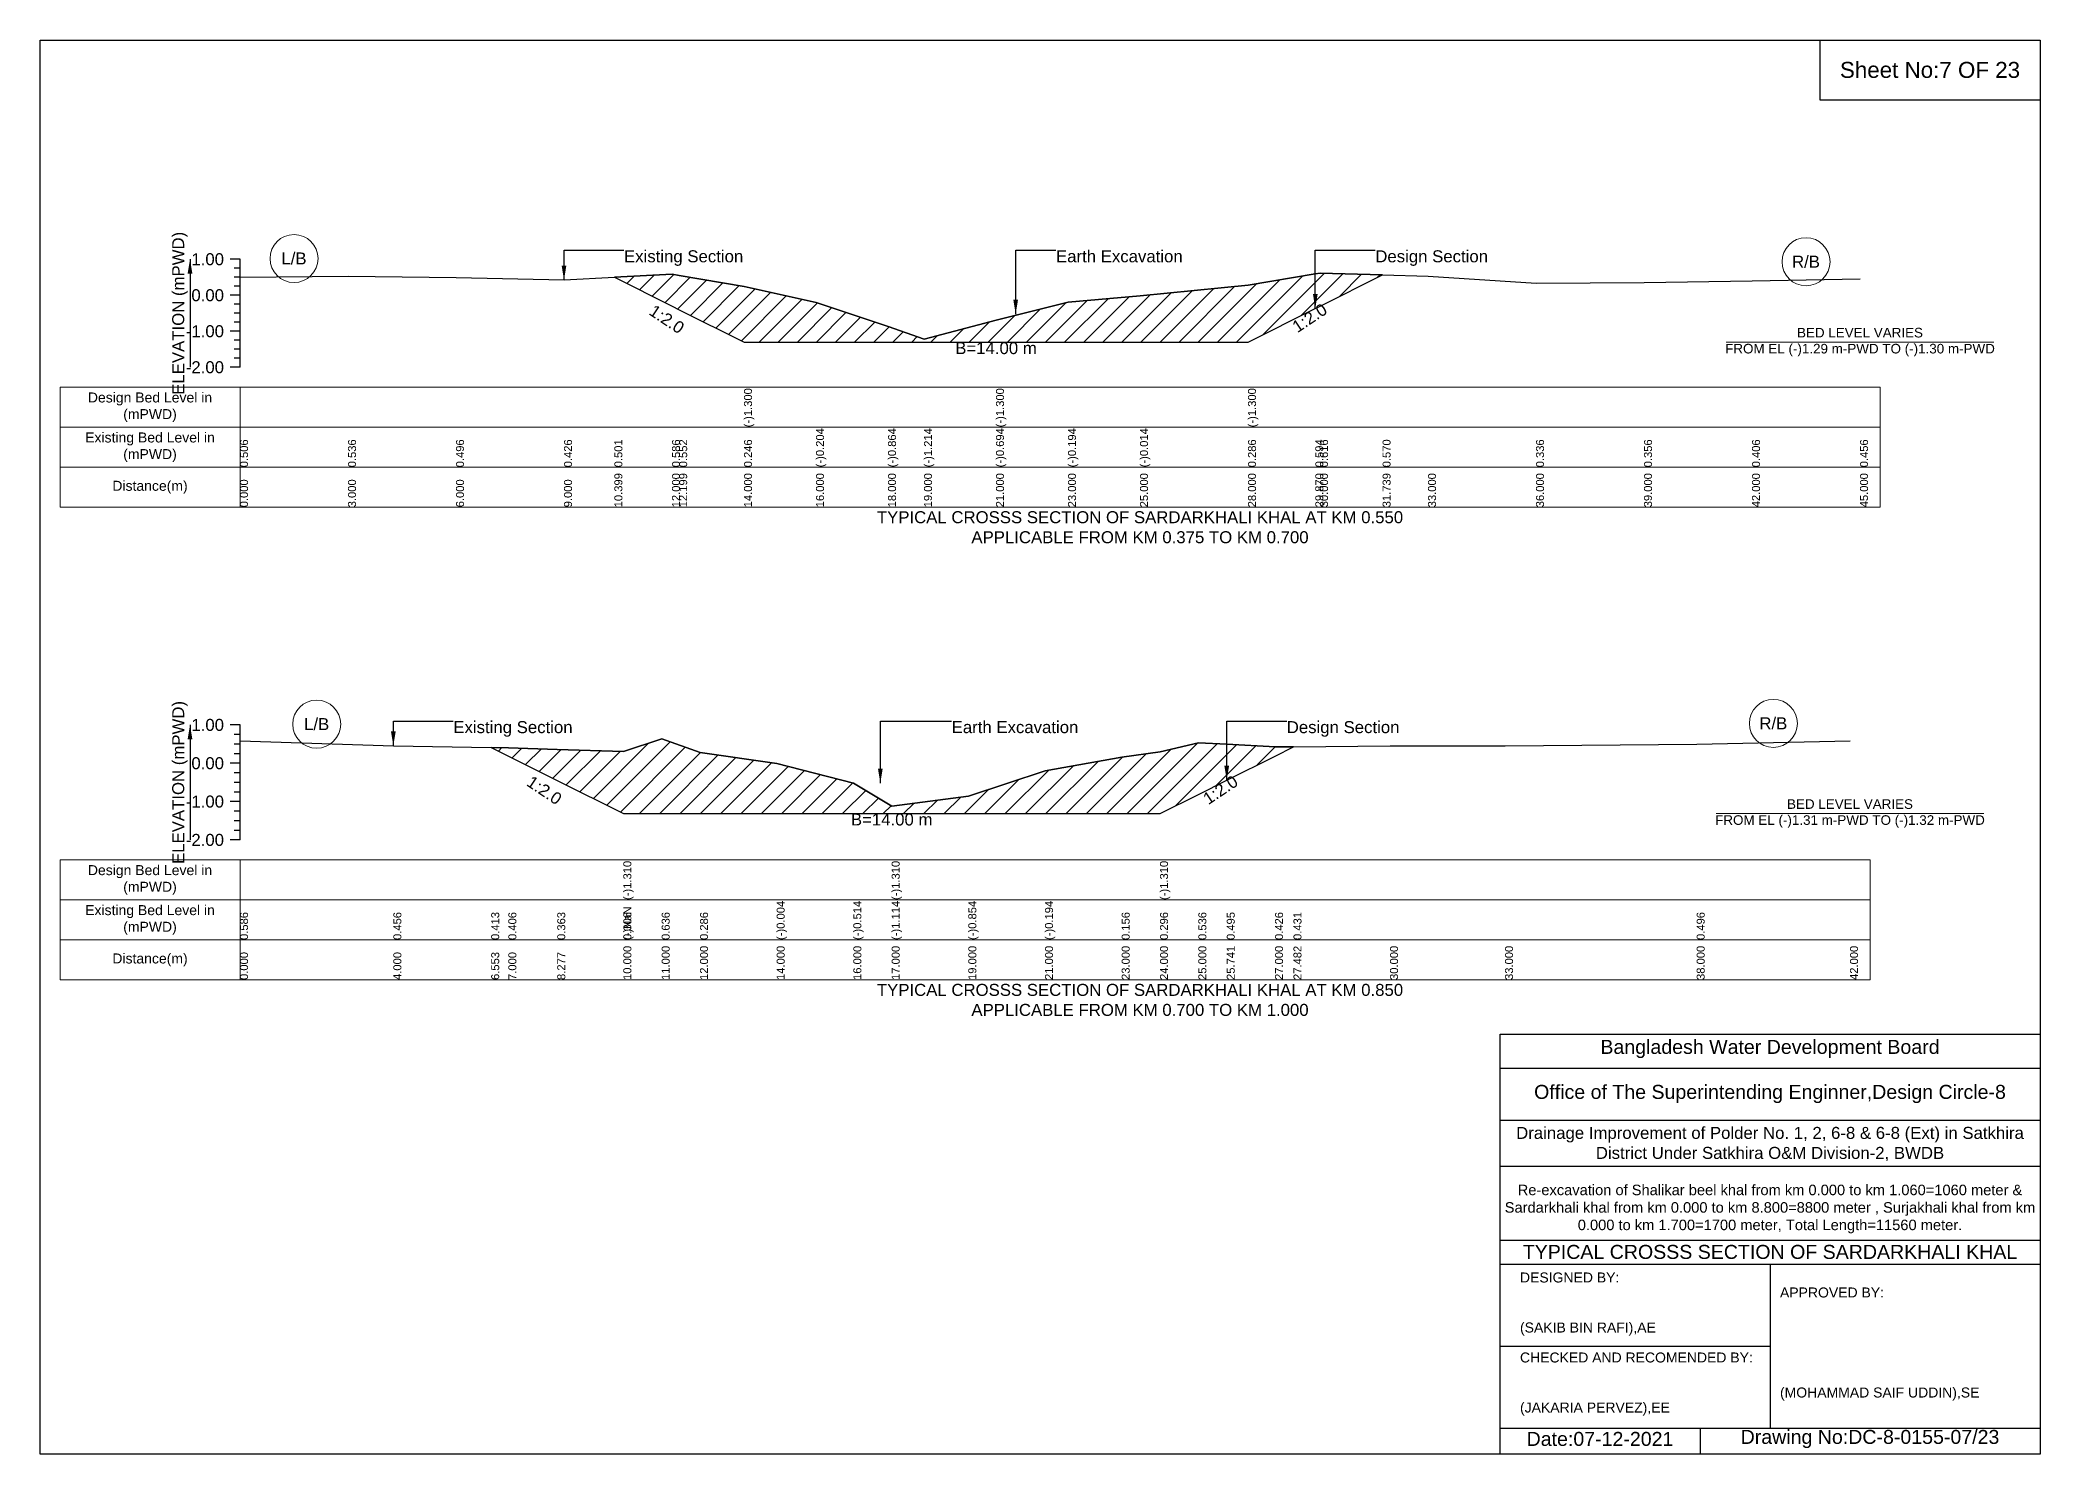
# Model space of a CAD drawing. Header units: inches. Extents: x 93000 to 506000, y -4242 to 0.
# Drawn here: x 160000 to 166000, y -4242 to 0 of the extents above; entities that cross this region are included whole.
import ezdxf

# ---------------------------------------------------------------- set-up
doc = ezdxf.new("R2010")
doc.units = ezdxf.units.IN
doc.header["$LTSCALE"] = 7
doc.header["$MEASUREMENT"] = 0
for name, color, linetype, lineweight in [('Cross section Data Border', 7, 'Continuous', 9), ('Cross Section Labels', 7, 'Continuous', 9), ('Existing_Bed_Level for Xsection', 7, 'Continuous', 25)]:
    doc.layers.add(name, color=color, linetype=linetype, lineweight=lineweight)
doc.styles.get("Standard").update_dxf_attribs({"font": 'arial.ttf'})
doc.dimstyles.get("Standard").update_dxf_attribs({"dimtxt": 0.18, "dimasz": 0.18, "dimexe": 0.18, "dimexo": 0.0625, "dimgap": 0.09, "dimtad": 0, "dimtih": 1, "dimtoh": 1, "dimdec": 4, "dimzin": 0, "dimdsep": 46, "dimtxsty": 'Standard', "dimcen": 0.09, "dimadec": 0, "dimazin": 0, "dimtfac": 1, "dimtdec": 4, "dimtofl": 0, "dimtmove": 0, "dimatfit": 3, "dimfxl": 1, "dimtolj": 1, "dimtzin": 0, "dimarcsym": 0})

msp = doc.modelspace()

# ---------------------------------------------------------------- hatches: boundary and pattern name
at = {"layer": 'Existing_Bed_Level for Xsection'}
h = msp.add_hatch(dxfattribs=at)
h.set_pattern_fill('ANSI31', color=256, scale=324, style=0)
h.paths.add_polyline_path([(161723.1, -711.8), (161896, -798.3), (161917.5, -809.1), (162112, -906.3), (162328, -906.3), (162544, -906.3), (162652, -906.3), (162868, -906.3), (163084, -906.3), (163300, -906.3), (163624, -906.3), (163825.9, -805.3), (163840, -798.3), (164027.8, -704.4), (163840, -699.4), (163825.9, -701.7), (163624, -735), (163300, -767.4), (163084, -786.8), (162868, -840.8), (162652, -897), (162544, -859.2), (162328, -787.9), (162112, -739.3), (161917.5, -706.3), (161896, -702.6)])
h = msp.add_hatch(dxfattribs=at)
h.set_pattern_fill('ANSI31', color=256, scale=345, style=0)
h.paths.add_polyline_path([(161353.6, -2122.3), (161405, -2148), (161551.8, -2221.4), (161750, -2320.5), (161865, -2320.5), (161980, -2320.5), (162210, -2320.5), (162440, -2320.5), (162555, -2320.5), (162785, -2320.5), (163015, -2320.5), (163245, -2320.5), (163360, -2320.5), (163475, -2263), (163560.2, -2220.4), (163705, -2148), (163760.4, -2120.3), (163705, -2120.9), (163560.2, -2112.9), (163475, -2108.2), (163360, -2135.8), (163245, -2151.9), (163015, -2192.2), (162785, -2268.1), (162555, -2298), (162440, -2229), (162210, -2170.3), (161980, -2137), (161865, -2096.8), (161750, -2134.7), (161551.8, -2128.1), (161405, -2123.2)])

# ---------------------------------------------------------------- linework, layer by layer
for points in [[(160000, 0), (166000, 0), (166000, -4242), (160000, -4242)], [(165340, 0), (166000, 0), (166000, -180), (165340, -180)]]:
    msp.add_lwpolyline(points, close=True)
for points in [[(164380, -4242), (164380, -2982), (166000, -2982)], [(164380, -3084), (166000, -3084)], [(164380, -3240), (166000, -3240)], [(164380, -3378), (166000, -3378)], [(164380, -3600), (166000, -3600)], [(164380, -3672), (166000, -3672)], [(165190, -3672), (165190, -4164)], [(164380, -3918), (165190, -3918)], [(164380, -4164), (166000, -4164)], [(164980, -4164), (164980, -4242)]]:
    msp.add_lwpolyline(points)
at = {"layer": 'Cross section Data Border'}
for points in [[(160060, -1041.9), (165520, -1041.9), (165520, -1401.9), (160060, -1401.9)], [(160060, -2459.9), (165490, -2459.9), (165490, -2819.9), (160060, -2819.9)]]:
    msp.add_lwpolyline(points, close=True, dxfattribs=at)
for points in [[(160600, -1041.9), (160600, -1401.9)], [(160060, -1161.9), (165520, -1161.9)], [(160060, -1281.9), (165520, -1281.9)], [(160600, -2459.9), (160600, -2819.9)], [(160060, -2579.9), (165490, -2579.9)], [(160060, -2699.9), (165490, -2699.9)]]:
    msp.add_lwpolyline(points, dxfattribs=at)
at = {"layer": 'Cross Section Labels'}
for points in [[(165058.1, -906.3), (165861.9, -906.3)], [(165028.1, -2320.5), (165831.9, -2320.5)]]:
    msp.add_lwpolyline(points, dxfattribs=at)
for centre in [(160762, -655.6), (165298, -665.3), (165200, -2050.2), (160830, -2052.5)]:
    msp.add_circle(centre, 72, dxfattribs=at)
at = {"layer": 'Existing_Bed_Level for Xsection'}
for points in [[(160600, -657.9), (160570, -657.9)], [(160600, -981.9), (160600, -873.9), (160600, -765.9), (160600, -657.9)], [(160600, -684.9), (160582, -684.9)], [(160600, -711.9), (160582, -711.9)], [(160600, -711.2), (160924, -708), (161248, -712.3), (161572, -719.9), (161723.1, -711.8), (161896, -702.6), (161917.5, -706.3), (162112, -739.3), (162112, -739.3), (162328, -787.9), (162544, -859.2), (162652, -897), (162868, -840.8), (162868, -840.8), (163084, -786.8), (163300, -767.4), (163624, -735), (163624, -735), (163825.9, -701.7), (163840, -699.4), (164027.8, -704.4), (164164, -708), (164488, -729.6), (164812, -727.4), (165136, -722), (165460, -716.6)], [(160600, -765.9), (160570, -765.9)], [(160600, -738.9), (160582, -738.9)], [(160600, -792.9), (160582, -792.9)], [(160600, -819.9), (160582, -819.9)], [(160600, -873.9), (160570, -873.9)], [(160600, -846.9), (160582, -846.9)], [(160600, -900.9), (160582, -900.9)], [(160600, -927.9), (160582, -927.9)], [(160600, -954.9), (160582, -954.9)], [(160600, -981.9), (160570, -981.9)], [(160600, -2054.9), (160570, -2054.9)], [(160600, -2083.6), (160582, -2083.6)], [(160600, -2399.9), (160600, -2284.9), (160600, -2169.9), (160600, -2054.9)], [(160600, -2102.5), (161060, -2117.4), (161353.6, -2122.3), (161405, -2123.2), (161551.8, -2128.1), (161750, -2134.7), (161750, -2134.7), (161865, -2096.8), (161980, -2137), (162210, -2170.3), (162440, -2229), (162555, -2298), (162555, -2298), (162785, -2268.1), (163015, -2192.2), (163245, -2151.9), (163360, -2135.8), (163360, -2135.8), (163475, -2108.2), (163560.2, -2112.9), (163705, -2120.9), (163760.4, -2120.3), (164050, -2117.4), (164395, -2117.4), (164970, -2112.8), (165430, -2102.5)], [(160600, -2112.4), (160582, -2112.4)], [(160600, -2141.1), (160582, -2141.1)], [(160600, -2169.9), (160570, -2169.9)], [(160600, -2198.6), (160582, -2198.6)], [(160600, -2227.4), (160582, -2227.4)], [(160600, -2256.1), (160582, -2256.1)], [(160600, -2284.9), (160570, -2284.9)], [(160600, -2313.6), (160582, -2313.6)], [(160600, -2399.9), (160570, -2399.9)], [(160600, -2342.4), (160582, -2342.4)], [(160600, -2371.1), (160582, -2371.1)]]:
    msp.add_lwpolyline(points, dxfattribs=at)
for points in [[(161723.1, -711.8), (161896, -798.3), (161917.5, -809.1), (162112, -906.3), (162112, -906.3), (162328, -906.3), (162544, -906.3), (162652, -906.3), (162868, -906.3), (162868, -906.3), (163084, -906.3), (163300, -906.3), (163624, -906.3), (163624, -906.3), (163825.9, -805.3), (163840, -798.3), (164027.8, -704.4), (163840, -699.4), (163825.9, -701.7), (163624, -735), (163624, -735), (163300, -767.4), (163084, -786.8), (162868, -840.8), (162868, -840.8), (162652, -897), (162544, -859.2), (162328, -787.9), (162112, -739.3), (162112, -739.3), (161917.5, -706.3), (161896, -702.6)], [(161353.6, -2122.3), (161405, -2148), (161551.8, -2221.4), (161750, -2320.5), (161750, -2320.5), (161865, -2320.5), (161980, -2320.5), (162210, -2320.5), (162440, -2320.5), (162555, -2320.5), (162555, -2320.5), (162785, -2320.5), (163015, -2320.5), (163245, -2320.5), (163360, -2320.5), (163360, -2320.5), (163475, -2263), (163560.2, -2220.4), (163705, -2148), (163760.4, -2120.3), (163760.4, -2120.3), (163760.4, -2120.3), (163705, -2120.9), (163560.2, -2112.9), (163475, -2108.2), (163360, -2135.8), (163360, -2135.8), (163245, -2151.9), (163015, -2192.2), (162785, -2268.1), (162555, -2298), (162555, -2298), (162440, -2229), (162210, -2170.3), (161980, -2137), (161865, -2096.8), (161750, -2134.7), (161750, -2134.7), (161551.8, -2128.1), (161405, -2123.2)]]:
    msp.add_lwpolyline(points, close=True, dxfattribs=at)

# ---------------------------------------------------------------- texts
at = {"attachment_point": 5}
for s, insert, char_height in [('Sheet No:7 OF 23', (165670, -90), 48), ('Bangladesh Water Development Board', (165190, -3027), 42), ('Office of The Superintending Enginner,Design Circle-8', (165190, -3162), 42)]:
    msp.add_mtext(s, dxfattribs=dict(at, insert=insert, char_height=char_height))
for s, insert, char_height, width, attachment_point in [('Drainage Improvement of Polder No. 1, 2, 6-8 & 6-8 (Ext) in Satkhira District Under Satkhira O&M Division-2, BWDB', (165190, -3312), 36, 1680, 5), ('Re-excavation of Shalikar beel khal from km 0.000 to km 1.060=1060 meter & Sardarkhali khal from km 0.000 to km 8.800=8800 meter , Surjakhali khal from km 0.000 to km 1.700=1700 meter, Total Length=11560 meter.', (165190, -3507), 31.4683, 1620, 5), ('TYPICAL CROSSS SECTION OF SARDARKHALI KHAL', (165190, -3636), 42, 1680, 5), ('DESIGNED BY:^J^J^J(SAKIB BIN RAFI),AE', (164440, -3792), 30, 840, 4), ('APPROVED BY:^J^J^J^J^J^J(MOHAMMAD SAIF UDDIN),SE', (165220, -3912), 30, 840, 4), ('CHECKED AND RECOMENDED BY:^J^J^J(JAKARIA PERVEZ),EE', (164440, -4032), 30, 840, 4), ('Date:07-12-2021', (164680, -4197), 42, 840, 5), ('Drawing No:DC-8-0155-07/23', (165490, -4197), 42, 1320, 5)]:
    msp.add_mtext(s, dxfattribs=dict(insert=insert, char_height=char_height, width=width, attachment_point=attachment_point))
at = {"layer": 'Cross section Data Border', "char_height": 30, "width": 480, "attachment_point": 5}
for s, insert in [('Design Bed Level in (mPWD)', (160330, -1101.9)), ('Existing Bed Level in (mPWD)', (160330, -1221.9)), ('Distance(m)', (160330, -1341.9)), ('Design Bed Level in (mPWD)', (160330, -2519.9)), ('Existing Bed Level in (mPWD)', (160330, -2639.9)), ('Distance(m)', (160330, -2759.9))]:
    msp.add_mtext(s, dxfattribs=dict(at, insert=insert))
at = {"layer": 'Cross Section Labels'}
for s, insert, char_height, attachment_point in [('L/B', (160762, -655.6), 36, 5), ('Existing Section', (161752, -630.9), 36, 1), ('Earth Excavation', (163048, -630.9), 36, 1), ('Design Section', (164005.9, -630.9), 36, 1), ('R/B', (165298, -665.3), 36, 5), ('BED LEVEL VARIES ^JFROM EL (-)1.29 m-PWD TO (-)1.30 m-PWD', (165460, -906.3), 28.8, 5), ('B=14.00 m', (162868, -906.3), 36, 2), ('TYPICAL CROSSS SECTION OF SARDARKHALI KHAL AT KM 0.550^JAPPLICABLE FROM KM 0.375 TO KM 0.700', (163300, -1461.9), 36, 5), ('L/B', (160830, -2052.5), 36, 5), ('R/B', (165200, -2050.2), 36, 5), ('Existing Section', (161240, -2043.4), 36, 1), ('Earth Excavation', (162735, -2043.4), 36, 1), ('Design Section', (163740.2, -2043.4), 36, 1), ('BED LEVEL VARIES ^JFROM EL (-)1.31 m-PWD TO (-)1.32 m-PWD', (165430, -2320.5), 28.8, 5), ('B=14.00 m', (162555, -2320.5), 36, 2), ('TYPICAL CROSSS SECTION OF SARDARKHALI KHAL AT KM 0.850^JAPPLICABLE FROM KM 0.700 TO KM 1.000', (163300, -2879.9), 36, 5)]:
    msp.add_mtext(s, dxfattribs=dict(at, insert=insert, char_height=char_height, attachment_point=attachment_point))
at = {"layer": 'Cross Section Labels', "char_height": 36, "attachment_point": 2}
for insert, rotation in [((161890.5, -822.6), 326.30993), ((163798.9, -818.8), 33.69007), ((161523.1, -2235.8), 326.30993), ((163531.4, -2234.8), 33.69007)]:
    msp.add_mtext('1:2.0', dxfattribs=dict(at, insert=insert, rotation=rotation))
at = {"layer": 'Existing_Bed_Level for Xsection', "rotation": 90}
for s, insert, char_height, attachment_point in [('ELEVATION (mPWD)', (160420, -819.9), 36, 5), ('(-)1.300', (162112, -1161.9), 24, 1), ('(-)1.300', (162868, -1161.9), 24, 1), ('(-)1.300', (163624, -1161.9), 24, 1), ('0.506', (160600, -1281.9), 24, 1), ('0.536', (160924, -1281.9), 24, 1), ('0.536', (160924, -1281.9), 24, 1), ('0.496', (161248, -1281.9), 24, 1), ('0.426', (161572, -1281.9), 24, 1), ('0.501', (161723.1, -1281.9), 24, 1), ('0.586', (161896, -1281.9), 24, 1), ('0.552', (161917.5, -1281.9), 24, 1), ('0.246', (162112, -1281.9), 24, 1), ('0.246', (162112, -1281.9), 24, 1), ('0.246', (162112, -1281.9), 24, 1), ('(-)0.204', (162328, -1281.9), 24, 1), ('(-)0.864', (162544, -1281.9), 24, 1), ('(-)1.214', (162652, -1281.9), 24, 1), ('(-)0.694', (162868, -1281.9), 24, 1), ('(-)0.694', (162868, -1281.9), 24, 1), ('(-)0.694', (162868, -1281.9), 24, 1), ('(-)0.194', (163084, -1281.9), 24, 1), ('(-)0.014', (163300, -1281.9), 24, 1), ('0.286', (163624, -1281.9), 24, 1), ('0.286', (163624, -1281.9), 24, 1), ('0.286', (163624, -1281.9), 24, 1), ('0.594', (163825.9, -1281.9), 24, 1), ('0.616', (163840, -1281.9), 24, 1), ('0.570', (164027.8, -1281.9), 24, 1), ('0.336', (164488, -1281.9), 24, 1), ('0.356', (164812, -1281.9), 24, 1), ('0.406', (165136, -1281.9), 24, 1), ('0.456', (165460, -1281.9), 24, 1), ('0.000', (160600, -1401.9), 24, 1), ('3.000', (160924, -1401.9), 24, 1), ('6.000', (161248, -1401.9), 24, 1), ('9.000', (161572, -1401.9), 24, 1), ('10.399', (161723.1, -1401.9), 24, 1), ('12.000', (161896, -1401.9), 24, 1), ('12.199', (161917.5, -1401.9), 24, 1), ('14.000', (162112, -1401.9), 24, 1), ('14.000', (162112, -1401.9), 24, 1), ('14.000', (162112, -1401.9), 24, 1), ('16.000', (162328, -1401.9), 24, 1), ('18.000', (162544, -1401.9), 24, 1), ('19.000', (162652, -1401.9), 24, 1), ('21.000', (162868, -1401.9), 24, 1), ('21.000', (162868, -1401.9), 24, 1), ('21.000', (162868, -1401.9), 24, 1), ('23.000', (163084, -1401.9), 24, 1), ('25.000', (163300, -1401.9), 24, 1), ('28.000', (163624, -1401.9), 24, 1), ('28.000', (163624, -1401.9), 24, 1), ('28.000', (163624, -1401.9), 24, 1), ('29.870', (163825.9, -1401.9), 24, 1), ('30.000', (163840, -1401.9), 24, 1), ('31.739', (164027.8, -1401.9), 24, 1), ('33.000', (164164, -1401.9), 24, 1), ('36.000', (164488, -1401.9), 24, 1), ('39.000', (164812, -1401.9), 24, 1), ('42.000', (165136, -1401.9), 24, 1), ('45.000', (165460, -1401.9), 24, 1), ('ELEVATION (mPWD)', (160420, -2227.4), 36, 5), ('(-)1.310', (161750, -2579.9), 24, 1), ('(-)1.310', (162555, -2579.9), 24, 1), ('(-)1.310', (163360, -2579.9), 24, 1), ('0.586', (160600, -2699.9), 24, 1), ('0.586', (160600, -2699.9), 24, 1), ('0.456', (161060, -2699.9), 24, 1), ('0.456', (161060, -2699.9), 24, 1), ('0.456', (161060, -2699.9), 24, 1), ('0.413', (161353.6, -2699.9), 24, 1), ('0.406', (161405, -2699.9), 24, 1), ('0.363', (161551.8, -2699.9), 24, 1), ('(-)NaN', (161750, -2699.9), 24, 1), ('(-)NaN', (161750, -2699.9), 24, 1), ('0.306', (161750, -2699.9), 24, 1), ('0.306', (161750, -2699.9), 24, 1), ('0.636', (161865, -2699.9), 24, 1), ('0.286', (161980, -2699.9), 24, 1), ('(-)0.004', (162210, -2699.9), 24, 1), ('(-)0.514', (162440, -2699.9), 24, 1), ('(-)1.114', (162555, -2699.9), 24, 1), ('(-)1.114', (162555, -2699.9), 24, 1), ('(-)0.854', (162785, -2699.9), 24, 1), ('(-)0.194', (163015, -2699.9), 24, 1), ('0.156', (163245, -2699.9), 24, 1), ('0.296', (163360, -2699.9), 24, 1), ('0.296', (163360, -2699.9), 24, 1), ('0.296', (163360, -2699.9), 24, 1), ('0.536', (163475, -2699.9), 24, 1), ('0.495', (163560.2, -2699.9), 24, 1), ('0.426', (163705, -2699.9), 24, 1), ('0.431', (163760.4, -2699.9), 24, 1), ('0.496', (164970, -2699.9), 24, 1), ('0.000', (160600, -2819.9), 24, 1), ('4.000', (161060, -2819.9), 24, 1), ('6.553', (161353.6, -2819.9), 24, 1), ('7.000', (161405, -2819.9), 24, 1), ('8.277', (161551.8, -2819.9), 24, 1), ('10.000', (161750, -2819.9), 24, 1), ('10.000', (161750, -2819.9), 24, 1), ('10.000', (161750, -2819.9), 24, 1), ('11.000', (161865, -2819.9), 24, 1), ('12.000', (161980, -2819.9), 24, 1), ('14.000', (162210, -2819.9), 24, 1), ('16.000', (162440, -2819.9), 24, 1), ('17.000', (162555, -2819.9), 24, 1), ('17.000', (162555, -2819.9), 24, 1), ('17.000', (162555, -2819.9), 24, 1), ('19.000', (162785, -2819.9), 24, 1), ('21.000', (163015, -2819.9), 24, 1), ('23.000', (163245, -2819.9), 24, 1), ('24.000', (163360, -2819.9), 24, 1), ('24.000', (163360, -2819.9), 24, 1), ('24.000', (163360, -2819.9), 24, 1), ('25.000', (163475, -2819.9), 24, 1), ('25.741', (163560.2, -2819.9), 24, 1), ('27.000', (163705, -2819.9), 24, 1), ('27.482', (163760.4, -2819.9), 24, 1), ('30.000', (164050, -2819.9), 24, 1), ('33.000', (164395, -2819.9), 24, 1), ('38.000', (164970, -2819.9), 24, 1), ('42.000', (165430, -2819.9), 24, 1)]:
    msp.add_mtext(s, dxfattribs=dict(at, insert=insert, char_height=char_height, attachment_point=attachment_point))
at = {"layer": 'Existing_Bed_Level for Xsection', "char_height": 36, "attachment_point": 6}
for s, insert in [('1.00', (160552, -657.9)), ('0.00', (160552, -765.9)), ('-1.00', (160552, -873.9)), ('-2.00', (160552, -981.9)), ('1.00', (160552, -2054.9)), ('0.00', (160552, -2169.9)), ('-1.00', (160552, -2284.9)), ('-2.00', (160552, -2399.9))]:
    msp.add_mtext(s, dxfattribs=dict(at, insert=insert))

# ---------------------------------------------------------------- leaders
at = {"layer": 'Cross Section Labels', "annotation_type": 0, "has_hookline": 1, "hookline_direction": 0}
for points, text_width in [([(161572, -719.9), (161572, -630.9), (161751.9, -630.9)], 350.4), ([(162927, -822), (162927, -630.9), (163047.9, -630.9)], 372.7), ([(163825.9, -805.3), (163825.9, -630.9), (164005.8, -630.9)], 330.9), ([(161060, -2117.4), (161060, -2043.4), (161239.9, -2043.4)], 350.4), ([(162521, -2229), (162521, -2043.4), (162734.9, -2043.4)], 372.7), ([(163560.2, -2220.4), (163560.2, -2043.4), (163740.1, -2043.4)], 330.9)]:
    msp.add_leader(points, dimstyle='Standard', override={"dimasz": 43.2}, dxfattribs=dict(at, text_width=text_width))
at = {"layer": 'Existing_Bed_Level for Xsection'}
for points in [[(160450, -657.9), (160450, -981.9)], [(160450, -2054.9), (160450, -2399.9)]]:
    msp.add_leader(points, dimstyle='Standard', override={"dimasz": 43.2}, dxfattribs=at)

doc.saveas('drawing.dxf')
